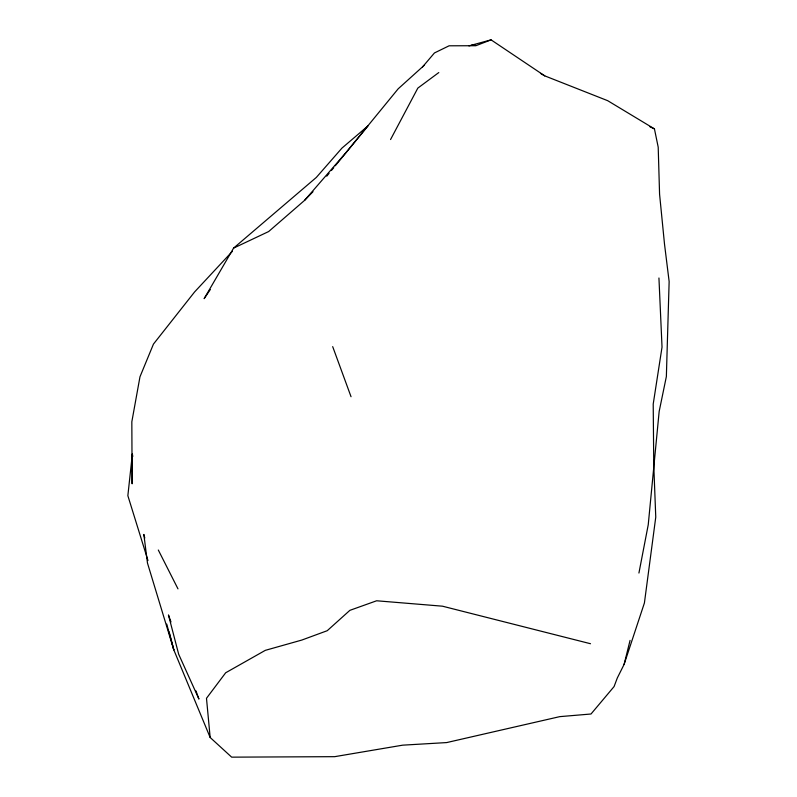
<?xml version="1.0" encoding="UTF-8"?>
<svg xmlns="http://www.w3.org/2000/svg" width="797" height="797" viewBox="0 0 797 797"><rect width="100%" height="100%" fill="white"/><g stroke="black" fill="none" stroke-linecap="round" stroke-linejoin="round"><path stroke-width="1.2" d="M132.79 456.422L132.362 454.001L132.123 483.819L131.834 421.792L139.973 376.802L153.452 344.095L194.598 291.941L232.425 251.304M132.362 454.001L127.859 495.694L147.963 560.5M638.925 573.043L648.24 524.755L659.159 411.481L666.362 376.553L669.141 281.56L664.509 244.141L659.577 194.209L658.202 147.166L654.437 128.885L607.683 100.681L544.749 75.864L540.476 73.384M144.785 538.045L143.849 534.438L147.475 563.081L173.836 649.944L210.169 737.504L231.658 757.15L334.69 756.672L402.674 745.165L446.669 742.575L559.753 716.642L591.005 714.002L614.079 686.566L617.316 677.968L624.091 664.429L630.068 640.399M624.091 664.429L644.414 602.95L655.762 517.143L653.749 464.641L653.211 404.069L662.028 347.123L658.94 277.994M390.55 139.545L417.827 88.108L438.798 72.557M335.308 165.746L367.995 125.916L341.953 148.103L316.319 177.442L233.581 248.116L204.142 298.646L210.318 289.54M326.75 176.177L329.091 173.338M331.422 170.488L333.754 167.649M422.52 66.958L434.445 52.951L449.1 45.798L475.839 45.728L491.072 39.85L544.749 75.864M233.581 248.116L268.659 231.548L304.574 200.376L345.978 152.606L398.161 88.836L424.512 65.045M304.574 200.376L313.002 191.679M468.945 45.887L491.072 39.85M471.356 45.27L474.932 44.931M590.507 643.727L442.455 606.188L376.632 600.779L349.883 610.343L327.228 630.706L301.844 640.051L265.301 650.352L225.681 672.768L206.483 698.292L210.169 737.504M649.944 126.783L654.437 128.885M158.304 550.02L177.98 588.863M332.688 346.625L351.039 396.717M170.986 621.969L168.446 614.955L178.677 654.247L198.931 699.069L195.962 690.899M166.722 624.071L173.836 649.944L169.153 631.891"/></g></svg>
